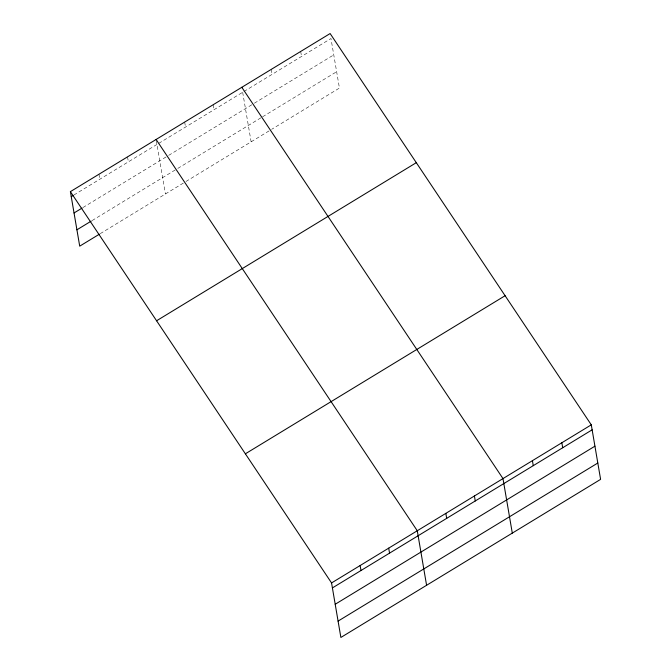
<?xml version="1.0" encoding="UTF-8"?>
<svg xmlns="http://www.w3.org/2000/svg" width="671" height="671" viewBox="0 0 671 671"><rect width="100%" height="100%" fill="white"/><g stroke="black" fill="none" stroke-linecap="round" stroke-linejoin="round"><path stroke-width="0.5" stroke-dasharray="3.35 2.52" d="M73.927 194.993L156.955 144.45M158.742 143.368L330.971 38.532L339.442 88.069L271.646 129.327M82.969 207.532L167.784 155.907M168.681 155.362L253.487 103.745M254.376 103.2L333.764 54.879M92.095 220.574L176.909 168.941M177.807 168.404L261.715 117.324M262.613 116.779L336.649 71.722M100.247 233.659L185.062 182.034M185.959 181.489L270.757 129.872M300.683 51.466L301.539 56.448M271.252 69.381L272.099 74.364M242.667 92.279L251.13 141.816M213.244 104.693L214.099 109.675M184.676 122.08L185.523 127.062M156.276 140.465L165.418 193.986M127.532 156.863L128.387 161.845M98.964 174.25L99.811 179.232"/><path stroke-width="1.01" d="M70.396 191.638L330.124 33.55L591.285 424.844L600.604 479.362L340.876 637.45L331.558 582.931L70.396 191.638L79.715 246.156L99.358 234.204M71.243 196.62L73.03 195.538M74.036 212.967L82.072 208.077M76.922 229.809L91.206 221.111M156.578 320.772L416.305 162.676M245.376 453.806L505.104 295.718M331.558 582.931L591.285 424.844M332.413 587.913L592.141 429.826M335.206 604.261L594.934 446.173M338.083 621.103L597.811 463.015M241.812 87.297L502.982 478.591L512.3 533.11M156.1 139.467L417.27 530.761L426.588 585.28M561.853 442.759L562.701 447.742M532.413 460.675L533.269 465.657M474.414 495.986L475.261 500.969M445.838 513.374L446.693 518.356M388.702 548.157L389.549 553.139M360.134 565.544L360.981 570.526"/></g></svg>
